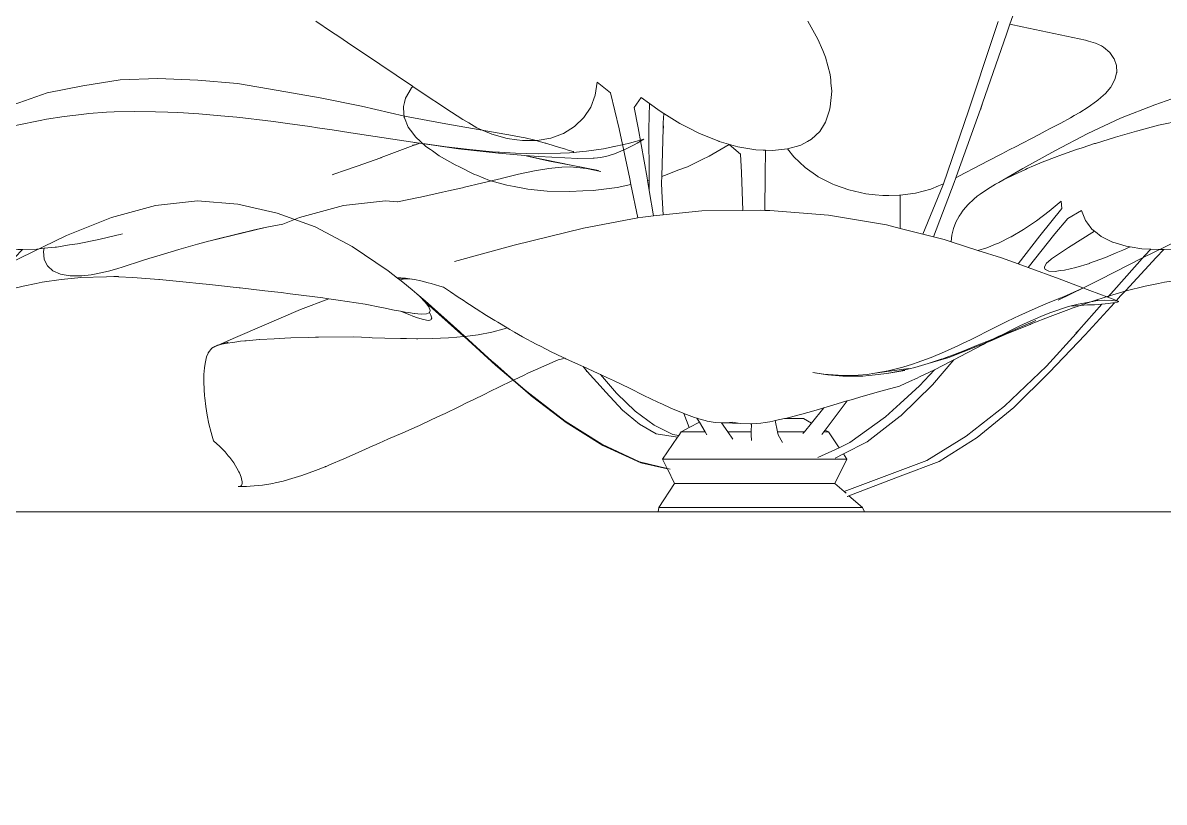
# Model space of a CAD drawing. Header units: inches. Extents: x 249 to 1192, y -18 to 440.
# Drawn here: x 596.582 to 597.098, y 264.217 to 264.569 of the extents above; entities that cross this region are included whole.
import ezdxf

# ---------------------------------------------------------------- set-up
doc = ezdxf.new("R2010")
doc.units = ezdxf.units.IN
doc.header["$MEASUREMENT"] = 0
doc.layers.add('DINDING', color=6, linetype='Continuous', lineweight=0)
doc.layers.add('VEGETASI', color=60, linetype='Continuous', lineweight=0)
doc.layers.add('KOLOM', color=5, linetype='Continuous')

# ---------------------------------------------------------------- blocks, each defined once
blk = doc.blocks.new('tanaman')
for p, q in [((585.52154, 360.07924), (585.5113, 360.05032)), ((585.19809, 360.05162), (585.20513, 360.04684)), ((585.20513, 360.04684), (585.20839, 360.04468)), ((585.42461, 360.04355), (585.42006, 360.05159)), ((585.50374, 360.04479), (585.50598, 360.05149)), ((585.5113, 360.05032), (585.50968, 360.04575)), ((585.5113, 360.05032), (585.51686, 360.04908)), ((585.51686, 360.04908), (585.54546, 360.043)), ((585.20839, 360.04468), (585.21228, 360.04201)), ((585.21228, 360.04201), (585.22684, 360.03219)), ((585.42685, 360.03837), (585.42461, 360.04355)), ((585.49266, 360.01114), (585.50374, 360.04479)), ((585.50968, 360.04575), (585.49891, 360.01469)), ((585.54546, 360.043), (585.54676, 360.04269)), ((585.54676, 360.04269), (585.54992, 360.0417)), ((585.54992, 360.0417), (585.55255, 360.04044)), ((585.42803, 360.03543), (585.42685, 360.03837)), ((585.55255, 360.04044), (585.55356, 360.03986)), ((585.55356, 360.03986), (585.55636, 360.03748)), ((585.55636, 360.03748), (585.55819, 360.03479)), ((585.22684, 360.03219), (585.22929, 360.03058)), ((585.43011, 360.02757), (585.42803, 360.03543)), ((585.55819, 360.03479), (585.5583, 360.03461)), ((585.5583, 360.03461), (585.55935, 360.03157)), ((585.55935, 360.03157), (585.55949, 360.02847)), ((585.22929, 360.03058), (585.23002, 360.03009)), ((585.23002, 360.03009), (585.23423, 360.02722)), ((585.23423, 360.02722), (585.24168, 360.02222)), ((585.4304, 360.025), (585.43011, 360.02757)), ((585.55893, 360.0263), (585.5587, 360.02534)), ((585.55945, 360.02834), (585.55893, 360.0263)), ((585.55949, 360.02847), (585.55945, 360.02834)), ((585.23856, 360.01694), (585.24101, 360.02125)), ((585.24101, 360.02125), (585.24112, 360.02138)), ((585.24112, 360.02138), (585.24182, 360.02212)), ((585.24168, 360.02222), (585.24182, 360.02212)), ((585.24182, 360.02212), (585.24918, 360.01721)), ((585.32415, 360.01826), (585.32507, 360.02412)), ((585.32507, 360.02412), (585.33103, 360.01935)), ((585.43052, 360.02383), (585.4304, 360.025)), ((585.43084, 360.02004), (585.43052, 360.02383)), ((585.55677, 360.02191), (585.55442, 360.01904)), ((585.55701, 360.02219), (585.55677, 360.02191)), ((585.5587, 360.02534), (585.55701, 360.02219)), ((585.60808, 360.02251), (585.59197, 360.01924)), ((585.62479, 360.0252), (585.60808, 360.02251)), ((585.64188, 360.02582), (585.62479, 360.0252)), ((585.65988, 360.025), (585.64188, 360.02582)), ((585.67776, 360.02346), (585.65988, 360.025)), ((585.69622, 360.02034), (585.67776, 360.02346)), ((585.23804, 360.01486), (585.23856, 360.01694)), ((585.24918, 360.01721), (585.25381, 360.01418)), ((585.32209, 360.01285), (585.32415, 360.01826)), ((585.3349, 360.00307), (585.33103, 360.01935)), ((585.34485, 360.01723), (585.34177, 360.01268)), ((585.34485, 360.01723), (585.34856, 360.01451)), ((585.4302, 360.01289), (585.43084, 360.02004)), ((585.55094, 360.01591), (585.55033, 360.0155)), ((585.55237, 360.01724), (585.55094, 360.01591)), ((585.55442, 360.01904), (585.55237, 360.01724)), ((585.59197, 360.01924), (585.57662, 360.01391)), ((585.71513, 360.01705), (585.69622, 360.02034)), ((585.73386, 360.0132), (585.71513, 360.01705)), ((585.23753, 360.01257), (585.23765, 360.01313)), ((585.23793, 360.00817), (585.23753, 360.01257)), ((585.23765, 360.01313), (585.23804, 360.01486)), ((585.25381, 360.01418), (585.25673, 360.01221)), ((585.25673, 360.01221), (585.26433, 360.00724)), ((585.31895, 360.00807), (585.32209, 360.01285)), ((585.34177, 360.01268), (585.34354, 360.00353)), ((585.34837, 360.00301), (585.34856, 360.01451)), ((585.34856, 360.01451), (585.35344, 360.01094)), ((585.35344, 360.01094), (585.35502, 360.00997)), ((585.42807, 360.00597), (585.42978, 360.01143)), ((585.42978, 360.01143), (585.4302, 360.01289)), ((585.48126, 359.9782), (585.49266, 360.01114)), ((585.49796, 360.01196), (585.4877, 359.98353)), ((585.49891, 360.01469), (585.49796, 360.01196)), ((585.49816, 360.01199), (585.49796, 360.01196)), ((585.49891, 360.01469), (585.49816, 360.01199)), ((585.54659, 360.01281), (585.54279, 360.01045)), ((585.55033, 360.0155), (585.54659, 360.01281)), ((585.57662, 360.01391), (585.56114, 360.00784)), ((585.62209, 360.01076), (585.61872, 360.01057)), ((585.63138, 360.01089), (585.62209, 360.01076)), ((585.64087, 360.01075), (585.63138, 360.01089)), ((585.64633, 360.01057), (585.64087, 360.01075)), ((585.75319, 360.00877), (585.73386, 360.0132)), ((585.238, 360.00801), (585.23793, 360.00817)), ((585.23977, 360.00377), (585.238, 360.00801)), ((585.26433, 360.00724), (585.26704, 360.0057)), ((585.26704, 360.0057), (585.27076, 360.00355)), ((585.31483, 360.00406), (585.31895, 360.00807)), ((585.35482, 360.0057), (585.35473, 360.00336)), ((585.35502, 360.00997), (585.35482, 360.0057)), ((585.35482, 360.0057), (585.35497, 360.00338)), ((585.35502, 360.00997), (585.3563, 360.00919)), ((585.3563, 360.00919), (585.36224, 360.00546)), ((585.42767, 360.0053), (585.42807, 360.00597)), ((585.53422, 360.00559), (585.52947, 360.0031)), ((585.53866, 360.00804), (585.53422, 360.00559)), ((585.54024, 360.00899), (585.53866, 360.00804)), ((585.54279, 360.01045), (585.54024, 360.00899)), ((585.56114, 360.00784), (585.54639, 360.00087)), ((585.58874, 360.00681), (585.57836, 360.00461)), ((585.59169, 360.00736), (585.58874, 360.00681)), ((585.59953, 360.00858), (585.59169, 360.00736)), ((585.60738, 360.00957), (585.59953, 360.00858)), ((585.61067, 360.0099), (585.60738, 360.00957)), ((585.61872, 360.01057), (585.61067, 360.0099)), ((585.65053, 360.01037), (585.64633, 360.01057)), ((585.65348, 360.01021), (585.65053, 360.01037)), ((585.66032, 360.00975), (585.65348, 360.01021)), ((585.67024, 360.00893), (585.66032, 360.00975)), ((585.67746, 360.00822), (585.67024, 360.00893)), ((585.68024, 360.00792), (585.67746, 360.00822)), ((585.69031, 360.00675), (585.68024, 360.00792)), ((585.69412, 360.00627), (585.69031, 360.00675)), ((585.70041, 360.00544), (585.69412, 360.00627)), ((585.77178, 360.00528), (585.75319, 360.00877)), ((585.24185, 360.00103), (585.23977, 360.00377)), ((585.24302, 359.9994), (585.24185, 360.00103)), ((585.27076, 360.00355), (585.27751, 360.00067)), ((585.27751, 360.00067), (585.28441, 359.99869)), ((585.30416, 359.99882), (585.30929, 360.00074)), ((585.30929, 360.00074), (585.30985, 360.00095)), ((585.30985, 360.00095), (585.31483, 360.00406)), ((585.33971, 359.9805), (585.3349, 360.00307)), ((585.34354, 360.00353), (585.3475, 359.98093)), ((585.34845, 359.97989), (585.34837, 360.00301)), ((585.35473, 360.00336), (585.35411, 359.98155)), ((585.35497, 360.00338), (585.35473, 360.00336)), ((585.36224, 360.00546), (585.36561, 360.00377)), ((585.36561, 360.00377), (585.37112, 360.00092)), ((585.37112, 360.00092), (585.37991, 359.9974)), ((585.42174, 359.9983), (585.42551, 360.00176)), ((585.42551, 360.00176), (585.42767, 360.0053)), ((585.52442, 360.00048), (585.51348, 359.99478)), ((585.52717, 360.00196), (585.52442, 360.00048)), ((585.52947, 360.0031), (585.52717, 360.00196)), ((585.54639, 360.00087), (585.53157, 359.99305)), ((585.56843, 360.002), (585.55893, 359.99925)), ((585.56899, 360.00216), (585.56843, 360.002)), ((585.57836, 360.00461), (585.56899, 360.00216)), ((585.71051, 360.00403), (585.70041, 360.00544)), ((585.71392, 360.00353), (585.71051, 360.00403)), ((585.72058, 360.00254), (585.71392, 360.00353)), ((585.72893, 360.00127), (585.72058, 360.00254)), ((585.72893, 360.00127), (585.75095, 359.99788)), ((585.80199, 360.00003), (585.77178, 360.00528)), ((585.24766, 359.99509), (585.24302, 359.9994)), ((585.28441, 359.99869), (585.28872, 359.99808)), ((585.28872, 359.99808), (585.29127, 359.9977)), ((585.29127, 359.9977), (585.29415, 359.99772)), ((585.29415, 359.99772), (585.29791, 359.99773)), ((585.29791, 359.99773), (585.30416, 359.99882)), ((585.38456, 359.99602), (585.37551, 359.99063)), ((585.37991, 359.9974), (585.38002, 359.99737)), ((585.38002, 359.99737), (585.38845, 359.99493)), ((585.38456, 359.99602), (585.38975, 359.99164)), ((585.41096, 359.99397), (585.41643, 359.99556)), ((585.41643, 359.99556), (585.41685, 359.99567)), ((585.41685, 359.99567), (585.41992, 359.99734)), ((585.41992, 359.99734), (585.42174, 359.9983)), ((585.5495, 359.99633), (585.54385, 359.99449)), ((585.54988, 359.99645), (585.5495, 359.99633)), ((585.55893, 359.99925), (585.54988, 359.99645)), ((585.75702, 359.99697), (585.75095, 359.99788)), ((585.75222, 359.9937), (585.75712, 359.99553)), ((585.75862, 359.99602), (585.75684, 359.99564)), ((585.75712, 359.99553), (585.75684, 359.99564)), ((585.76095, 359.9964), (585.75702, 359.99697)), ((585.75923, 359.99662), (585.75702, 359.99697)), ((585.75712, 359.99553), (585.75862, 359.99602)), ((585.75862, 359.99602), (585.76018, 359.99648)), ((585.76018, 359.99648), (585.75923, 359.99662)), ((585.77751, 359.99398), (585.76018, 359.99648)), ((585.76145, 359.99633), (585.76095, 359.9964)), ((585.77197, 359.99489), (585.76145, 359.99633)), ((585.80199, 360.00003), (585.80588, 359.99929)), ((585.80588, 359.99929), (585.80706, 359.99904)), ((585.80706, 359.99904), (585.81196, 359.99787)), ((585.81196, 359.99787), (585.81667, 359.99658)), ((585.81667, 359.99658), (585.81697, 359.9965)), ((585.81697, 359.9965), (585.82116, 359.99525)), ((585.85222, 359.99595), (585.84775, 359.99503)), ((585.8548, 359.99661), (585.85222, 359.99595)), ((585.85266, 359.99364), (585.85681, 359.9958)), ((585.86123, 359.99835), (585.8548, 359.99661)), ((585.85681, 359.9958), (585.85823, 359.99659)), ((585.85823, 359.99659), (585.86123, 359.99835)), ((585.24974, 359.9937), (585.24766, 359.99509)), ((585.25068, 359.99305), (585.24974, 359.9937)), ((585.25366, 359.99087), (585.25068, 359.99305)), ((585.26098, 359.98674), (585.25366, 359.99087)), ((585.37551, 359.99063), (585.37235, 359.98914)), ((585.38845, 359.99493), (585.39658, 359.99355)), ((585.38975, 359.99164), (585.39007, 359.98323)), ((585.39658, 359.99355), (585.39996, 359.99343)), ((585.39996, 359.99343), (585.40103, 359.99338)), ((585.40085, 359.98221), (585.40103, 359.99338)), ((585.40103, 359.99338), (585.40413, 359.99323)), ((585.40413, 359.99323), (585.41093, 359.99396)), ((585.41093, 359.99396), (585.41096, 359.99397)), ((585.41376, 359.99033), (585.41096, 359.99397)), ((585.4188, 359.98557), (585.41376, 359.99033)), ((585.50761, 359.99172), (585.50148, 359.98852)), ((585.51096, 359.99351), (585.50761, 359.99172)), ((585.51155, 359.99381), (585.51096, 359.99351)), ((585.51348, 359.99478), (585.51155, 359.99381)), ((585.53157, 359.99305), (585.51716, 359.98515)), ((585.53262, 359.99052), (585.52589, 359.98792)), ((585.53331, 359.99077), (585.53262, 359.99052)), ((585.54132, 359.99362), (585.53331, 359.99077)), ((585.54385, 359.99449), (585.54132, 359.99362)), ((585.74273, 359.99009), (585.75222, 359.9937)), ((585.78249, 359.99365), (585.77197, 359.99489)), ((585.79555, 359.992), (585.77751, 359.99398)), ((585.77751, 359.99398), (585.79295, 359.99267)), ((585.79295, 359.99267), (585.78249, 359.99365)), ((585.79547, 359.99248), (585.79295, 359.99267)), ((585.79578, 359.99244), (585.79547, 359.99248)), ((585.79611, 359.99244), (585.79547, 359.99248)), ((585.80747, 359.99101), (585.79555, 359.992)), ((585.79611, 359.99244), (585.79578, 359.99244)), ((585.80331, 359.99202), (585.79611, 359.99244)), ((585.81353, 359.99178), (585.80331, 359.99202)), ((585.80747, 359.99101), (585.80925, 359.9906)), ((585.81381, 359.99048), (585.80747, 359.99101)), ((585.80925, 359.9906), (585.82922, 359.98644)), ((585.80925, 359.9906), (585.81867, 359.98848)), ((585.82357, 359.99199), (585.81353, 359.99178)), ((585.83141, 359.9897), (585.81381, 359.99048)), ((585.82116, 359.99525), (585.82483, 359.99412)), ((585.82761, 359.99224), (585.82357, 359.99199)), ((585.82483, 359.99412), (585.82541, 359.99394)), ((585.82541, 359.99394), (585.82711, 359.99341)), ((585.82711, 359.99341), (585.82938, 359.99272)), ((585.82956, 359.9924), (585.82761, 359.99224)), ((585.82938, 359.99272), (585.82956, 359.9924)), ((585.83338, 359.99273), (585.82956, 359.9924)), ((585.83534, 359.99295), (585.83338, 359.99273)), ((585.84294, 359.99404), (585.83534, 359.99295)), ((585.83883, 359.98978), (585.84182, 359.99011)), ((585.84182, 359.99011), (585.84514, 359.99083)), ((585.84775, 359.99503), (585.84294, 359.99404)), ((585.84514, 359.99083), (585.84607, 359.99108)), ((585.84607, 359.99108), (585.8475, 359.99153)), ((585.8475, 359.99153), (585.84877, 359.99199)), ((585.84775, 359.99503), (585.84766, 359.99509)), ((585.84877, 359.99199), (585.85089, 359.99289)), ((585.85089, 359.99289), (585.85266, 359.99364)), ((585.26286, 359.9859), (585.26098, 359.98674)), ((585.26959, 359.98246), (585.26286, 359.9859)), ((585.36575, 359.98591), (585.36187, 359.98444)), ((585.37235, 359.98914), (585.36575, 359.98591)), ((585.42457, 359.98154), (585.4188, 359.98557)), ((585.4951, 359.98522), (585.49105, 359.98318)), ((585.50148, 359.98852), (585.4951, 359.98522)), ((585.51716, 359.98515), (585.50631, 359.97884)), ((585.5191, 359.98509), (585.51824, 359.98472)), ((585.52189, 359.9863), (585.5191, 359.98509)), ((585.52589, 359.98792), (585.52189, 359.9863)), ((585.72614, 359.98421), (585.73183, 359.98609)), ((585.73183, 359.98609), (585.74246, 359.98998)), ((585.74246, 359.98998), (585.74273, 359.99009)), ((585.81836, 359.98509), (585.8136, 359.9844)), ((585.82252, 359.98556), (585.81836, 359.98509)), ((585.81867, 359.98848), (585.82922, 359.98644)), ((585.82427, 359.98566), (585.82252, 359.98556)), ((585.82795, 359.9858), (585.82427, 359.98566)), ((585.82951, 359.98577), (585.82795, 359.9858)), ((585.82922, 359.98644), (585.84073, 359.98422)), ((585.83526, 359.98513), (585.82951, 359.98577)), ((585.83833, 359.98976), (585.83141, 359.9897)), ((585.84073, 359.98422), (585.83526, 359.98513)), ((585.84173, 359.98383), (585.83526, 359.98513)), ((585.83833, 359.98976), (585.83883, 359.98978)), ((585.2707, 359.98205), (585.26959, 359.98246)), ((585.27635, 359.97975), (585.2707, 359.98205)), ((585.34026, 359.97787), (585.33971, 359.9805)), ((585.3475, 359.98093), (585.34771, 359.97967)), ((585.34845, 359.97989), (585.34771, 359.97967)), ((585.34847, 359.97511), (585.34845, 359.97989)), ((585.35411, 359.98155), (585.35403, 359.97878)), ((585.35546, 359.98195), (585.35411, 359.98155)), ((585.36187, 359.98444), (585.35546, 359.98195)), ((585.39007, 359.98323), (585.39075, 359.96614)), ((585.40067, 359.96618), (585.40085, 359.98221)), ((585.42474, 359.98142), (585.42457, 359.98154)), ((585.43141, 359.978), (585.42474, 359.98142)), ((585.4868, 359.98097), (585.48606, 359.97886)), ((585.4877, 359.98353), (585.4868, 359.98097)), ((585.48847, 359.98182), (585.4868, 359.98097)), ((585.49105, 359.98318), (585.48847, 359.98182)), ((585.50875, 359.98016), (585.50631, 359.97884)), ((585.51299, 359.98229), (585.50875, 359.98016)), ((585.51824, 359.98472), (585.51299, 359.98229)), ((585.72056, 359.98223), (585.72174, 359.98266)), ((585.72174, 359.98266), (585.72614, 359.98421)), ((585.79694, 359.98063), (585.78862, 359.97857)), ((585.79737, 359.98075), (585.79694, 359.98063)), ((585.80466, 359.98254), (585.79737, 359.98075)), ((585.81181, 359.98404), (585.80466, 359.98254)), ((585.8136, 359.9844), (585.81181, 359.98404)), ((585.28418, 359.97754), (585.27635, 359.97975)), ((585.28749, 359.97697), (585.28418, 359.97754)), ((585.29295, 359.97589), (585.28749, 359.97697)), ((585.29364, 359.97584), (585.29295, 359.97589)), ((585.3025, 359.97491), (585.29364, 359.97584)), ((585.31265, 359.97465), (585.3025, 359.97491)), ((585.3185, 359.97498), (585.31265, 359.97465)), ((585.32321, 359.97518), (585.3185, 359.97498)), ((585.334, 359.97656), (585.32321, 359.97518)), ((585.34026, 359.97787), (585.334, 359.97656)), ((585.34338, 359.96279), (585.34026, 359.97787)), ((585.34771, 359.97967), (585.34847, 359.97511)), ((585.34847, 359.97511), (585.35039, 359.96369)), ((585.35403, 359.97878), (585.35413, 359.97469)), ((585.35413, 359.97469), (585.35473, 359.96414)), ((585.43213, 359.97775), (585.43141, 359.978)), ((585.43862, 359.97541), (585.43213, 359.97775)), ((585.44618, 359.97371), (585.43862, 359.97541)), ((585.47553, 359.97583), (585.46874, 359.97403)), ((585.47201, 359.95543), (585.48101, 359.97748)), ((585.47906, 359.97731), (585.47553, 359.97583)), ((585.48606, 359.97886), (585.47676, 359.95423)), ((585.48126, 359.9782), (585.47906, 359.97731)), ((585.48101, 359.97748), (585.48126, 359.9782)), ((585.5012, 359.9758), (585.49791, 359.97357)), ((585.50482, 359.97799), (585.5012, 359.9758)), ((585.50631, 359.97884), (585.50482, 359.97799)), ((585.77309, 359.97501), (585.7703, 359.97435)), ((585.77931, 359.97638), (585.77309, 359.97501)), ((585.77972, 359.97647), (585.77931, 359.97638)), ((585.78862, 359.97857), (585.77972, 359.97647)), ((585.12561, 359.96843), (585.14464, 359.97049)), ((585.14464, 359.97049), (585.16289, 359.96898)), ((585.45054, 359.97327), (585.44618, 359.97371)), ((585.45386, 359.97292), (585.45054, 359.97327)), ((585.45668, 359.97298), (585.45386, 359.97292)), ((585.46145, 359.97304), (585.45668, 359.97298)), ((585.46177, 359.97308), (585.46145, 359.97304)), ((585.46874, 359.97403), (585.46177, 359.97308)), ((585.46177, 359.97308), (585.46177, 359.95802)), ((585.49497, 359.97125), (585.4924, 359.9688)), ((585.49656, 359.97255), (585.49497, 359.97125)), ((585.49791, 359.97357), (585.49656, 359.97255)), ((585.529, 359.96583), (585.53446, 359.97038)), ((585.53446, 359.97038), (585.53477, 359.96709)), ((585.72561, 359.96843), (585.74464, 359.97049)), ((585.74464, 359.97049), (585.74989, 359.97005)), ((585.7501, 359.97009), (585.74989, 359.97005)), ((585.75946, 359.97204), (585.7501, 359.97009)), ((585.76041, 359.97222), (585.75946, 359.97204)), ((585.7703, 359.97435), (585.76041, 359.97222)), ((585.10585, 359.96305), (585.12561, 359.96843)), ((585.16289, 359.96898), (585.18058, 359.96495)), ((585.18058, 359.96495), (585.19779, 359.95871)), ((585.37217, 359.96593), (585.35473, 359.96414)), ((585.39075, 359.96614), (585.37217, 359.96593)), ((585.39863, 359.96623), (585.39075, 359.96614)), ((585.39863, 359.96623), (585.40067, 359.96618)), ((585.40067, 359.96618), (585.403, 359.96612)), ((585.42933, 359.96407), (585.403, 359.96612)), ((585.48941, 359.96513), (585.48837, 359.96357)), ((585.48959, 359.96539), (585.48941, 359.96513)), ((585.4902, 359.96624), (585.48959, 359.96539)), ((585.4924, 359.9688), (585.4902, 359.96624)), ((585.52328, 359.96153), (585.529, 359.96583)), ((585.52475, 359.95475), (585.53477, 359.96709)), ((585.54354, 359.96615), (585.5374, 359.96253)), ((585.54354, 359.96615), (585.54533, 359.96167)), ((585.70585, 359.96305), (585.72561, 359.96843)), ((585.08549, 359.95492), (585.10585, 359.96305)), ((585.34338, 359.96279), (585.31882, 359.95823)), ((585.34556, 359.96319), (585.34338, 359.96279)), ((585.35039, 359.96369), (585.34556, 359.96319)), ((585.35473, 359.96414), (585.35039, 359.96369)), ((585.45552, 359.95961), (585.42933, 359.96407)), ((585.46177, 359.95802), (585.45552, 359.95961)), ((585.48692, 359.96081), (585.48584, 359.95797)), ((585.48837, 359.96357), (585.48692, 359.96081)), ((585.51744, 359.95761), (585.52328, 359.96153)), ((585.5374, 359.96253), (585.53155, 359.95556)), ((585.54533, 359.96167), (585.54628, 359.96042)), ((585.54628, 359.96042), (585.54832, 359.95774)), ((585.6942, 359.95921), (585.69027, 359.9584)), ((585.69826, 359.96002), (585.6942, 359.95921)), ((585.69826, 359.96002), (585.70585, 359.96305)), ((585.06469, 359.9448), (585.08549, 359.95492)), ((585.19779, 359.95871), (585.21444, 359.94992)), ((585.28755, 359.9505), (585.31882, 359.95823)), ((585.47201, 359.95543), (585.46177, 359.95802)), ((585.47676, 359.95423), (585.47201, 359.95543)), ((585.48158, 359.95301), (585.47676, 359.95423)), ((585.48513, 359.95505), (585.48479, 359.95209)), ((585.4854, 359.95622), (585.48513, 359.95505)), ((585.48584, 359.95797), (585.4854, 359.95622)), ((585.50608, 359.9514), (585.51165, 359.9542)), ((585.51165, 359.9542), (585.51181, 359.9543)), ((585.51181, 359.9543), (585.51744, 359.95761)), ((585.51505, 359.94201), (585.52475, 359.95475)), ((585.53155, 359.95556), (585.51946, 359.94041)), ((585.53773, 359.94939), (585.54943, 359.95686)), ((585.54832, 359.95774), (585.54943, 359.95686)), ((585.54943, 359.95686), (585.54987, 359.95652)), ((585.54987, 359.95652), (585.55244, 359.95445)), ((585.55244, 359.95445), (585.55764, 359.95186)), ((585.6152, 359.95302), (585.62329, 359.95501)), ((585.62329, 359.95501), (585.62489, 359.95538)), ((585.62489, 359.95538), (585.62592, 359.95565)), ((585.66552, 359.95247), (585.69027, 359.9584)), ((585.67694, 359.95534), (585.66834, 359.95319)), ((585.68556, 359.95735), (585.67694, 359.95534)), ((585.69027, 359.9584), (585.68556, 359.95735)), ((585.21444, 359.94992), (585.23061, 359.9389)), ((585.28755, 359.9505), (585.26067, 359.94311)), ((585.48481, 359.95198), (585.48158, 359.95301)), ((585.48479, 359.95209), (585.48481, 359.95198)), ((585.49687, 359.94813), (585.48481, 359.95198)), ((585.49687, 359.94813), (585.50087, 359.9493)), ((585.50087, 359.9493), (585.50556, 359.9512)), ((585.50556, 359.9512), (585.50608, 359.9514)), ((585.53007, 359.9443), (585.53773, 359.94939)), ((585.55764, 359.95186), (585.55772, 359.95184)), ((585.55772, 359.95184), (585.56382, 359.95001)), ((585.56557, 359.94973), (585.5622, 359.94816)), ((585.56382, 359.95001), (585.56557, 359.94973)), ((585.56557, 359.94973), (585.57088, 359.94889)), ((585.58719, 359.94875), (585.59061, 359.94909)), ((585.5903, 359.94757), (585.59061, 359.94909)), ((585.59061, 359.94909), (585.59555, 359.94958)), ((585.59555, 359.94958), (585.5962, 359.94964)), ((585.5962, 359.94964), (585.60203, 359.95058)), ((585.60203, 359.95058), (585.60559, 359.95108)), ((585.60559, 359.95108), (585.6152, 359.95302)), ((585.65979, 359.9509), (585.65129, 359.94849)), ((585.66467, 359.95225), (585.65979, 359.9509)), ((585.66552, 359.95247), (585.66467, 359.95225)), ((585.66834, 359.95319), (585.66552, 359.95247)), ((585.06469, 359.9448), (585.04555, 359.93495)), ((585.50755, 359.94473), (585.49687, 359.94813)), ((585.51505, 359.94201), (585.50755, 359.94473)), ((585.5278, 359.94229), (585.52969, 359.944)), ((585.52969, 359.944), (585.53007, 359.9443)), ((585.55435, 359.94489), (585.54726, 359.94229)), ((585.55923, 359.94696), (585.55435, 359.94489)), ((585.57221, 359.94587), (585.55814, 359.93006)), ((585.5622, 359.94816), (585.55923, 359.94696)), ((585.56354, 359.93006), (585.57728, 359.94496)), ((585.57088, 359.94889), (585.57436, 359.94874)), ((585.57487, 359.94871), (585.57221, 359.94587)), ((585.57436, 359.94874), (585.57487, 359.94871)), ((585.57487, 359.94871), (585.57871, 359.94848)), ((585.57728, 359.94496), (585.58081, 359.94855)), ((585.57871, 359.94848), (585.58081, 359.94855)), ((585.58081, 359.94855), (585.58719, 359.94875)), ((585.5906, 359.94417), (585.5903, 359.94757)), ((585.5906, 359.94408), (585.5906, 359.94417)), ((585.59201, 359.94117), (585.5906, 359.94408)), ((585.63774, 359.9444), (585.63449, 359.94335)), ((585.64286, 359.94597), (585.63774, 359.9444)), ((585.65129, 359.94849), (585.64286, 359.94597)), ((585.23061, 359.9389), (585.23488, 359.93564)), ((585.51946, 359.94041), (585.51505, 359.94201)), ((585.53345, 359.93533), (585.51946, 359.94041)), ((585.52683, 359.94065), (585.5278, 359.94229)), ((585.52696, 359.94025), (585.52683, 359.94065)), ((585.52719, 359.93946), (585.52696, 359.94025)), ((585.5273, 359.93943), (585.52719, 359.93946)), ((585.52884, 359.93878), (585.5273, 359.93943)), ((585.53175, 359.93867), (585.52884, 359.93878)), ((585.53401, 359.93899), (585.53175, 359.93867)), ((585.53585, 359.93919), (585.53401, 359.93899)), ((585.54106, 359.94039), (585.53585, 359.93919)), ((585.54719, 359.94227), (585.54106, 359.94039)), ((585.54726, 359.94229), (585.54719, 359.94227)), ((585.59226, 359.94095), (585.59201, 359.94117)), ((585.59449, 359.93894), (585.59226, 359.94095)), ((585.59796, 359.93743), (585.59449, 359.93894)), ((585.6196, 359.9387), (585.6133, 359.93734)), ((585.62343, 359.93985), (585.6196, 359.9387)), ((585.62622, 359.94065), (585.62343, 359.93985)), ((585.63449, 359.94335), (585.62622, 359.94065)), ((585.04555, 359.93495), (585.0383, 359.93142)), ((585.07454, 359.93374), (585.07187, 359.93325)), ((585.08315, 359.93504), (585.07454, 359.93374)), ((585.09055, 359.93578), (585.08315, 359.93504)), ((585.09172, 359.93585), (585.09055, 359.93578)), ((585.10353, 359.93625), (585.09172, 359.93585)), ((585.10693, 359.93628), (585.10353, 359.93625)), ((585.10693, 359.93628), (585.10897, 359.93636)), ((585.10892, 359.93625), (585.10693, 359.93628)), ((585.10892, 359.93625), (585.10693, 359.93628)), ((585.10892, 359.93625), (585.10693, 359.93628)), ((585.10892, 359.93625), (585.10693, 359.93628)), ((585.10892, 359.93625), (585.10693, 359.93628)), ((585.10892, 359.93625), (585.10897, 359.93636)), ((585.11546, 359.93593), (585.10892, 359.93625)), ((585.1271, 359.93498), (585.11546, 359.93593)), ((585.12743, 359.93494), (585.1271, 359.93498)), ((585.13945, 359.93378), (585.12743, 359.93494)), ((585.1454, 359.93324), (585.13945, 359.93378)), ((585.23475, 359.93561), (585.23478, 359.93561)), ((585.23488, 359.93564), (585.23478, 359.93561)), ((585.23478, 359.93561), (585.23494, 359.9356)), ((585.23506, 359.93568), (585.23488, 359.93564)), ((585.23494, 359.9356), (585.23587, 359.93489)), ((585.23494, 359.9356), (585.23518, 359.93558)), ((585.23629, 359.93572), (585.23506, 359.93568)), ((585.23518, 359.93558), (585.23536, 359.93552)), ((585.23536, 359.93552), (585.2369, 359.9354)), ((585.23587, 359.93489), (585.23818, 359.93533)), ((585.23587, 359.93489), (585.23728, 359.93382)), ((585.23642, 359.93573), (585.23629, 359.93572)), ((585.23844, 359.93564), (585.23642, 359.93573)), ((585.2369, 359.9354), (585.23713, 359.9354)), ((585.23713, 359.9354), (585.23818, 359.93533)), ((585.23728, 359.93382), (585.2415, 359.93038)), ((585.23818, 359.93533), (585.23936, 359.93526)), ((585.24133, 359.93519), (585.23844, 359.93564)), ((585.23936, 359.93526), (585.24133, 359.93519)), ((585.24133, 359.93519), (585.24147, 359.9352)), ((585.24255, 359.93503), (585.24147, 359.9352)), ((585.24538, 359.93435), (585.24255, 359.93503)), ((585.24873, 359.93354), (585.24538, 359.93435)), ((585.25012, 359.93311), (585.24873, 359.93354)), ((585.54733, 359.93006), (585.53345, 359.93533)), ((585.60044, 359.93701), (585.59796, 359.93743)), ((585.60233, 359.93667), (585.60044, 359.93701)), ((585.60425, 359.93667), (585.60233, 359.93667)), ((585.60749, 359.93665), (585.60425, 359.93667)), ((585.61177, 359.93716), (585.60749, 359.93665)), ((585.6133, 359.93734), (585.61177, 359.93716)), ((585.0383, 359.93142), (585.02654, 359.92569)), ((585.0383, 359.93142), (585.02897, 359.9271)), ((585.0528, 359.92858), (585.04864, 359.92732)), ((585.05727, 359.92983), (585.0528, 359.92858)), ((585.06591, 359.93199), (585.05727, 359.92983)), ((585.07187, 359.93325), (585.06591, 359.93199)), ((585.15002, 359.93272), (585.1454, 359.93324)), ((585.15146, 359.93255), (585.15002, 359.93272)), ((585.16336, 359.93126), (585.15146, 359.93255)), ((585.16381, 359.93122), (585.16336, 359.93126)), ((585.17507, 359.92991), (585.16381, 359.93122)), ((585.18244, 359.92909), (585.17507, 359.92991)), ((585.1865, 359.92852), (585.18244, 359.92909)), ((585.19755, 359.92709), (585.1865, 359.92852)), ((585.2415, 359.93038), (585.2426, 359.92941)), ((585.2426, 359.92941), (585.24358, 359.92851)), ((585.24358, 359.92851), (585.24734, 359.92534)), ((585.24358, 359.92851), (585.24489, 359.92732)), ((585.25405, 359.93202), (585.25012, 359.93311)), ((585.25568, 359.93148), (585.25405, 359.93202)), ((585.25876, 359.92937), (585.25568, 359.93148)), ((585.26225, 359.92702), (585.25876, 359.92937)), ((585.55543, 359.92698), (585.54733, 359.93006)), ((585.55666, 359.92839), (585.55543, 359.92698)), ((585.55814, 359.93006), (585.55666, 359.92839)), ((585.56122, 359.92755), (585.56354, 359.93006)), ((585.01865, 359.92294), (585.02098, 359.92392)), ((585.02098, 359.92392), (585.02734, 359.92648)), ((585.02734, 359.92648), (585.02897, 359.9271)), ((585.02897, 359.9271), (585.02839, 359.92683)), ((585.04002, 359.92451), (585.03344, 359.92219)), ((585.04219, 359.92525), (585.04002, 359.92451)), ((585.04864, 359.92732), (585.04219, 359.92525)), ((585.19104, 359.92144), (585.20386, 359.92629)), ((585.20125, 359.92665), (585.19755, 359.92709)), ((585.20291, 359.92643), (585.20125, 359.92665)), ((585.20386, 359.92629), (585.20291, 359.92643)), ((585.20815, 359.92563), (585.20386, 359.92629)), ((585.2203, 359.92383), (585.20815, 359.92563)), ((585.22761, 359.92237), (585.2203, 359.92383)), ((585.24489, 359.92732), (585.24584, 359.92636)), ((585.24584, 359.92636), (585.24635, 359.92582)), ((585.24635, 359.92582), (585.24768, 359.92475)), ((585.24635, 359.92582), (585.24694, 359.9252)), ((585.24781, 359.92448), (585.24694, 359.9252)), ((585.24694, 359.9252), (585.24739, 359.92472)), ((585.24734, 359.92534), (585.26309, 359.9113)), ((585.24739, 359.92472), (585.24898, 359.92262)), ((585.2635, 359.91051), (585.24781, 359.92448)), ((585.26445, 359.92559), (585.26225, 359.92702)), ((585.26614, 359.92444), (585.26445, 359.92559)), ((585.26744, 359.92363), (585.26614, 359.92444)), ((585.27042, 359.92167), (585.26744, 359.92363)), ((585.54141, 359.92369), (585.53831, 359.92287)), ((585.53831, 359.92287), (585.54315, 359.92318)), ((585.54215, 359.92385), (585.54141, 359.92369)), ((585.54865, 359.92506), (585.54215, 359.92385)), ((585.55273, 359.92388), (585.54243, 359.91208)), ((585.54315, 359.92318), (585.54626, 359.92347)), ((585.54522, 359.90993), (585.55844, 359.92448)), ((585.54626, 359.92347), (585.54724, 359.92353)), ((585.54724, 359.92353), (585.54941, 359.92361)), ((585.5501, 359.92532), (585.54865, 359.92506)), ((585.54941, 359.92361), (585.55273, 359.92388)), ((585.5501, 359.92532), (585.55059, 359.92556)), ((585.55095, 359.92544), (585.5501, 359.92532)), ((585.55095, 359.92544), (585.55059, 359.92556)), ((585.55376, 359.92558), (585.55095, 359.92544)), ((585.55273, 359.92388), (585.55431, 359.92401)), ((585.55734, 359.9255), (585.55376, 359.92558)), ((585.55431, 359.92401), (585.55555, 359.92421)), ((585.55934, 359.92548), (585.55543, 359.92698)), ((585.55555, 359.92421), (585.5578, 359.92438)), ((585.55744, 359.92549), (585.55734, 359.9255)), ((585.55969, 359.92526), (585.55744, 359.92549)), ((585.5578, 359.92438), (585.55844, 359.92448)), ((585.55844, 359.92448), (585.5598, 359.9247)), ((585.55934, 359.92548), (585.56122, 359.92755)), ((585.5601, 359.9252), (585.55934, 359.92548)), ((585.5601, 359.9252), (585.55969, 359.92526)), ((585.5598, 359.9247), (585.55987, 359.92471)), ((585.55987, 359.92471), (585.5605, 359.925)), ((585.56041, 359.92506), (585.5601, 359.9252)), ((585.5605, 359.925), (585.56041, 359.92506)), ((585.00692, 359.91768), (585.00886, 359.91859)), ((585.00886, 359.91859), (585.01481, 359.92128)), ((585.02293, 359.91825), (585.01448, 359.91494)), ((585.01481, 359.92128), (585.01865, 359.92294)), ((585.03145, 359.92147), (585.02293, 359.91825)), ((585.03344, 359.92219), (585.03145, 359.92147)), ((585.17475, 359.91432), (585.19104, 359.92144)), ((585.22856, 359.9222), (585.22761, 359.92237)), ((585.23331, 359.92118), (585.22856, 359.9222)), ((585.23331, 359.92118), (585.2362, 359.92064)), ((585.23827, 359.92025), (585.2362, 359.92064)), ((585.24041, 359.919), (585.2362, 359.92064)), ((585.23983, 359.92005), (585.23827, 359.92025)), ((585.24239, 359.9196), (585.23983, 359.92005)), ((585.24041, 359.919), (585.24186, 359.91847)), ((585.24186, 359.91847), (585.24386, 359.91769)), ((585.24263, 359.91959), (585.24239, 359.9196)), ((585.24562, 359.91931), (585.24263, 359.91959)), ((585.24792, 359.91942), (585.24562, 359.91931)), ((585.24866, 359.91976), (585.24792, 359.91942)), ((585.24925, 359.91998), (585.24866, 359.91976)), ((585.24898, 359.92262), (585.2496, 359.92104)), ((585.24927, 359.92006), (585.24925, 359.91998)), ((585.2496, 359.92104), (585.24927, 359.92006)), ((585.24996, 359.91895), (585.24927, 359.92006)), ((585.25036, 359.91756), (585.24996, 359.91895)), ((585.27509, 359.91873), (585.27042, 359.92167)), ((585.27875, 359.91651), (585.27509, 359.91873)), ((585.52525, 359.91829), (585.5191, 359.91558)), ((585.52931, 359.91994), (585.52525, 359.91829)), ((585.53114, 359.9206), (585.52931, 359.91994)), ((585.53678, 359.92247), (585.53114, 359.9206)), ((585.53831, 359.92287), (585.53678, 359.92247)), ((584.987, 359.90781), (584.99767, 359.91319)), ((584.99767, 359.91319), (584.99858, 359.91364)), ((584.9979, 359.90829), (585.0165, 359.9164)), ((584.99858, 359.91364), (585.00314, 359.91588)), ((585.00314, 359.91588), (585.00692, 359.91768)), ((585.01393, 359.91472), (585.00374, 359.91063)), ((585.01448, 359.91494), (585.01393, 359.91472)), ((585.16177, 359.90873), (585.17475, 359.91432)), ((585.24386, 359.91769), (585.24664, 359.91685)), ((585.24664, 359.91685), (585.24868, 359.91652)), ((585.24868, 359.91652), (585.24947, 359.91668)), ((585.24947, 359.91668), (585.24993, 359.91675)), ((585.24993, 359.91675), (585.25012, 359.91711)), ((585.25012, 359.91711), (585.25036, 359.91756)), ((585.28015, 359.91564), (585.27875, 359.91651)), ((585.28438, 359.91314), (585.28015, 359.91564)), ((585.28438, 359.91314), (585.28299, 359.91263)), ((585.28557, 359.91244), (585.28438, 359.91314)), ((585.51578, 359.91405), (585.51269, 359.91253)), ((585.5191, 359.91558), (585.51578, 359.91405)), ((584.9837, 359.9062), (584.987, 359.90781)), ((584.9979, 359.90829), (584.99444, 359.90692)), ((584.99588, 359.90708), (585.00374, 359.91063)), ((584.99901, 359.90874), (584.9979, 359.90829)), ((585.00374, 359.91063), (584.99901, 359.90874)), ((585.15388, 359.90533), (585.16177, 359.90873)), ((585.17253, 359.90782), (585.16656, 359.90731)), ((585.17279, 359.90785), (585.17253, 359.90782)), ((585.17926, 359.90825), (585.17279, 359.90785)), ((585.18406, 359.90853), (585.17926, 359.90825)), ((585.1867, 359.90859), (585.18406, 359.90853)), ((585.1948, 359.90884), (585.1867, 359.90859)), ((585.19783, 359.90895), (585.1948, 359.90884)), ((585.19918, 359.90898), (585.19783, 359.90895)), ((585.19918, 359.90898), (585.21484, 359.90903)), ((585.22239, 359.90874), (585.21484, 359.90903)), ((585.22351, 359.90871), (585.22239, 359.90874)), ((585.22919, 359.90846), (585.22351, 359.90871)), ((585.23626, 359.90827), (585.22919, 359.90846)), ((585.23898, 359.90829), (585.23626, 359.90827)), ((585.24348, 359.90822), (585.23898, 359.90829)), ((585.244, 359.90823), (585.24348, 359.90822)), ((585.25073, 359.90832), (585.244, 359.90823)), ((585.25787, 359.90864), (585.25073, 359.90832)), ((585.26171, 359.90898), (585.25787, 359.90864)), ((585.26479, 359.9092), (585.26171, 359.90898)), ((585.26309, 359.9113), (585.26532, 359.90927)), ((585.26493, 359.90922), (585.2635, 359.91051)), ((585.26493, 359.90922), (585.26479, 359.9092)), ((585.27915, 359.89634), (585.26493, 359.90922)), ((585.27136, 359.91004), (585.26532, 359.90927)), ((585.26532, 359.90927), (585.2775, 359.89817)), ((585.27739, 359.91116), (585.27136, 359.91004)), ((585.27746, 359.91118), (585.27739, 359.91116)), ((585.28299, 359.91263), (585.27746, 359.91118)), ((585.28776, 359.91121), (585.28557, 359.91244)), ((585.29136, 359.90916), (585.28776, 359.91121)), ((585.29751, 359.90583), (585.29136, 359.90916)), ((585.50605, 359.90918), (585.50077, 359.90646)), ((585.50772, 359.91005), (585.50605, 359.90918)), ((585.51269, 359.91253), (585.50772, 359.91005)), ((585.54117, 359.91066), (585.5278, 359.8959)), ((585.52906, 359.89292), (585.54522, 359.90993)), ((585.54243, 359.91208), (585.54102, 359.91068)), ((585.54102, 359.91068), (585.54117, 359.91066)), ((585.54243, 359.91208), (585.54117, 359.91066)), ((584.97535, 359.90234), (584.98129, 359.90504)), ((584.99588, 359.90708), (584.97728, 359.8997)), ((584.98476, 359.90306), (584.97943, 359.90099)), ((584.98129, 359.90504), (584.98156, 359.90517)), ((584.98156, 359.90517), (584.9837, 359.9062)), ((584.9898, 359.90511), (584.98476, 359.90306)), ((584.99444, 359.90692), (584.9898, 359.90511)), ((585.15111, 359.9039), (585.1495, 359.90193)), ((585.15183, 359.90438), (585.15111, 359.9039)), ((585.15183, 359.90438), (585.15225, 359.90463)), ((585.15225, 359.90463), (585.15183, 359.90438)), ((585.15225, 359.90463), (585.15183, 359.90438)), ((585.15225, 359.90463), (585.15183, 359.90438)), ((585.15225, 359.90463), (585.15183, 359.90438)), ((585.15225, 359.90463), (585.15183, 359.90438)), ((585.15225, 359.90463), (585.15248, 359.90473)), ((585.15248, 359.90473), (585.15506, 359.9056)), ((585.15365, 359.90526), (585.15248, 359.90473)), ((585.15365, 359.90526), (585.15388, 359.90533)), ((585.15388, 359.90533), (585.15846, 359.90674)), ((585.15506, 359.9056), (585.15388, 359.90533)), ((585.15699, 359.90606), (585.15506, 359.9056)), ((585.15709, 359.90607), (585.15699, 359.90606)), ((585.1614, 359.90672), (585.15709, 359.90607)), ((585.16395, 359.90708), (585.1614, 359.90672)), ((585.16594, 359.90727), (585.16395, 359.90708)), ((585.16656, 359.90731), (585.16594, 359.90727)), ((585.2997, 359.90472), (585.29751, 359.90583)), ((585.30399, 359.90251), (585.2997, 359.90472)), ((585.49917, 359.90561), (585.49206, 359.90189)), ((585.50077, 359.90646), (585.49917, 359.90561)), ((584.96132, 359.89692), (584.96289, 359.89744)), ((584.96289, 359.89744), (584.96921, 359.89978)), ((584.96796, 359.89703), (584.97728, 359.8997)), ((584.97382, 359.89896), (584.96796, 359.89703)), ((584.96921, 359.89978), (584.97535, 359.90234)), ((584.97413, 359.89907), (584.97382, 359.89896)), ((584.97556, 359.89957), (584.97413, 359.89907)), ((584.97943, 359.90099), (584.97556, 359.89957)), ((585.14817, 359.89779), (585.14804, 359.89701)), ((585.14875, 359.90007), (585.14817, 359.89779)), ((585.14939, 359.90171), (585.14875, 359.90007)), ((585.1495, 359.90193), (585.14939, 359.90171)), ((585.2775, 359.89817), (585.27878, 359.89702)), ((585.2775, 359.89817), (585.27876, 359.89705)), ((585.30232, 359.89649), (585.30735, 359.89863)), ((585.30968, 359.89976), (585.30399, 359.90251)), ((585.30735, 359.89863), (585.30936, 359.89918)), ((585.30936, 359.89918), (585.31037, 359.89942)), ((585.31037, 359.89942), (585.30968, 359.89976)), ((585.31081, 359.89921), (585.31037, 359.89942)), ((585.31795, 359.89598), (585.31081, 359.89921)), ((585.48593, 359.8987), (585.47627, 359.88742)), ((585.48473, 359.89807), (585.47717, 359.89424)), ((585.48593, 359.8987), (585.48473, 359.89807)), ((585.49206, 359.90189), (585.48593, 359.8987)), ((584.91589, 359.89296), (584.92079, 359.89228)), ((584.92047, 359.89226), (584.91589, 359.89296)), ((584.92265, 359.89197), (584.92047, 359.89226)), ((584.92079, 359.89228), (584.92276, 359.89204)), ((584.94383, 359.89263), (584.94037, 359.89214)), ((584.94921, 359.89254), (584.94267, 359.89171)), ((584.95922, 359.89478), (584.94383, 359.89263)), ((584.94383, 359.89263), (584.94983, 359.89373)), ((584.94921, 359.89254), (584.95744, 359.89396)), ((584.95562, 359.89375), (584.94921, 359.89254)), ((584.94983, 359.89373), (584.95642, 359.8954)), ((584.95681, 359.89402), (584.95562, 359.89375)), ((584.95642, 359.8954), (584.96092, 359.89679)), ((584.96188, 359.89527), (584.95681, 359.89402)), ((584.96092, 359.89679), (584.96132, 359.89692)), ((584.96092, 359.89679), (584.96132, 359.89692)), ((584.96092, 359.89679), (584.96132, 359.89692)), ((584.96092, 359.89679), (584.96132, 359.89692)), ((584.96092, 359.89679), (584.96132, 359.89692)), ((584.96092, 359.89679), (584.96128, 359.89687)), ((584.96128, 359.89687), (584.96132, 359.89692)), ((584.96796, 359.89703), (584.96188, 359.89527)), ((585.14776, 359.89513), (585.14753, 359.89213)), ((585.14804, 359.89701), (585.14776, 359.89513)), ((585.27876, 359.89705), (585.27878, 359.89702)), ((585.27878, 359.89702), (585.2873, 359.88957)), ((585.28711, 359.88948), (585.27915, 359.89634)), ((585.29173, 359.89167), (585.29406, 359.89278)), ((585.29406, 359.89278), (585.29711, 359.89416)), ((585.29711, 359.89416), (585.30232, 359.89649)), ((585.31861, 359.89568), (585.31795, 359.89598)), ((585.31861, 359.89568), (585.31985, 359.89426)), ((585.32547, 359.8926), (585.31861, 359.89568)), ((585.31985, 359.89426), (585.32053, 359.89347)), ((585.31985, 359.89426), (585.32033, 359.89349)), ((585.31985, 359.89426), (585.32033, 359.89349)), ((585.31985, 359.89426), (585.32033, 359.89349)), ((585.31985, 359.89426), (585.32033, 359.89349)), ((585.31985, 359.89426), (585.32033, 359.89349)), ((585.32033, 359.89349), (585.32053, 359.89347)), ((585.32033, 359.89349), (585.32053, 359.89347)), ((585.32033, 359.89349), (585.32053, 359.89347)), ((585.32033, 359.89349), (585.32053, 359.89347)), ((585.32033, 359.89349), (585.32053, 359.89347)), ((585.32053, 359.89347), (585.32778, 359.88544)), ((585.32654, 359.89209), (585.32547, 359.8926)), ((585.47041, 359.88689), (585.47717, 359.89424)), ((585.47717, 359.89424), (585.47048, 359.89097)), ((584.92936, 359.89138), (584.92265, 359.89197)), ((584.92276, 359.89204), (584.92959, 359.89161)), ((584.93605, 359.8913), (584.92936, 359.89138)), ((584.92959, 359.89161), (584.93501, 359.8917)), ((584.93501, 359.8917), (584.93639, 359.89178)), ((584.93839, 359.89139), (584.93605, 359.8913)), ((584.93639, 359.89178), (584.94037, 359.89214)), ((584.941, 359.89156), (584.93839, 359.89139)), ((584.94267, 359.89171), (584.941, 359.89156)), ((585.14753, 359.89213), (585.14747, 359.88884)), ((585.14747, 359.88884), (585.14758, 359.88529)), ((585.28618, 359.88903), (585.27626, 359.88422)), ((585.28618, 359.88903), (585.28711, 359.88948)), ((585.29493, 359.88275), (585.28711, 359.88948)), ((585.2873, 359.88957), (585.29005, 359.89089)), ((585.2873, 359.88957), (585.2923, 359.88521)), ((585.29005, 359.89089), (585.29173, 359.89167)), ((585.33367, 359.88368), (585.32654, 359.89209)), ((585.32963, 359.89063), (585.32654, 359.89209)), ((585.33233, 359.88936), (585.32963, 359.89063)), ((585.33267, 359.8892), (585.33233, 359.88936)), ((585.33955, 359.88586), (585.33267, 359.8892)), ((585.46603, 359.88889), (585.46177, 359.88695)), ((585.47627, 359.88742), (585.46202, 359.87338)), ((585.46943, 359.89046), (585.46603, 359.88889)), ((585.47048, 359.89097), (585.46943, 359.89046)), ((585.14758, 359.88529), (585.1478, 359.88244)), ((585.1478, 359.88244), (585.14787, 359.88156)), ((585.26867, 359.88047), (585.27464, 359.88341)), ((585.27464, 359.88341), (585.27626, 359.88422)), ((585.2923, 359.88521), (585.29458, 359.88331)), ((585.29458, 359.88331), (585.31061, 359.87096)), ((585.29527, 359.88246), (585.29493, 359.88275)), ((585.31105, 359.8704), (585.29527, 359.88246)), ((585.32778, 359.88544), (585.32887, 359.88416)), ((585.32887, 359.88416), (585.33646, 359.87604)), ((585.33384, 359.88349), (585.33367, 359.88368)), ((585.34216, 359.87555), (585.33384, 359.88349)), ((585.34611, 359.88264), (585.33955, 359.88586)), ((585.35233, 359.87964), (585.34611, 359.88264)), ((585.44499, 359.88226), (585.43964, 359.88066)), ((585.45308, 359.88457), (585.44499, 359.88226)), ((585.46147, 359.88681), (585.45308, 359.88457)), ((585.46177, 359.88695), (585.46147, 359.88681)), ((585.46177, 359.87897), (585.47041, 359.88689)), ((585.14787, 359.88156), (585.14833, 359.87768)), ((585.14833, 359.87768), (585.14896, 359.87374)), ((585.25638, 359.87451), (585.26258, 359.8775)), ((585.26258, 359.8775), (585.26637, 359.87937)), ((585.26637, 359.87937), (585.26867, 359.88047)), ((585.35375, 359.87895), (585.35233, 359.87964)), ((585.3542, 359.87889), (585.35375, 359.87895)), ((585.35411, 359.87878), (585.35375, 359.87895)), ((585.35411, 359.87878), (585.35375, 359.87895)), ((585.35411, 359.87878), (585.35375, 359.87895)), ((585.35411, 359.87878), (585.35375, 359.87895)), ((585.35411, 359.87878), (585.35375, 359.87895)), ((585.35411, 359.87878), (585.3542, 359.87889)), ((585.35821, 359.87693), (585.35411, 359.87878)), ((585.36375, 359.87459), (585.35821, 359.87693)), ((585.42178, 359.87017), (585.42729, 359.87699)), ((585.42729, 359.87699), (585.42279, 359.87566)), ((585.42982, 359.87774), (585.42729, 359.87699)), ((585.43788, 359.88016), (585.42788, 359.86694)), ((585.43723, 359.87997), (585.42982, 359.87774)), ((585.43766, 359.88009), (585.43723, 359.87997)), ((585.43788, 359.88016), (585.43766, 359.88009)), ((585.43964, 359.88066), (585.43788, 359.88016)), ((585.45517, 359.87291), (585.46177, 359.87897)), ((585.50878, 359.87784), (585.4916, 359.86421)), ((585.49651, 359.86368), (585.51305, 359.87724)), ((585.14896, 359.87374), (585.14976, 359.86978)), ((585.25009, 359.87155), (585.25425, 359.87351)), ((585.25425, 359.87351), (585.25638, 359.87451)), ((585.33646, 359.87604), (585.34405, 359.86958)), ((585.35066, 359.86915), (585.34216, 359.87555)), ((585.36416, 359.87444), (585.36375, 359.87459)), ((585.36653, 359.86809), (585.36416, 359.87444)), ((585.36893, 359.87269), (585.36416, 359.87444)), ((585.36999, 359.87234), (585.36893, 359.87269)), ((585.3709, 359.87205), (585.36999, 359.87234)), ((585.37111, 359.87052), (585.36999, 359.87234)), ((585.37376, 359.87129), (585.3709, 359.87205)), ((585.40956, 359.87214), (585.4054, 359.87124)), ((585.40996, 359.87222), (585.40956, 359.87214)), ((585.41807, 359.87214), (585.40956, 359.87214)), ((585.41616, 359.8738), (585.40996, 359.87222)), ((585.41743, 359.87413), (585.41616, 359.8738)), ((585.42279, 359.87566), (585.41743, 359.87413)), ((585.42178, 359.87017), (585.41807, 359.87214)), ((585.43905, 359.8613), (585.45517, 359.87291)), ((585.46177, 359.87319), (585.44692, 359.86164)), ((585.46202, 359.87338), (585.46177, 359.87319)), ((585.14976, 359.86978), (585.15074, 359.86587)), ((585.23729, 359.8658), (585.24372, 359.86863)), ((585.24372, 359.86863), (585.24479, 359.86912)), ((585.24479, 359.86912), (585.25009, 359.87155)), ((585.31061, 359.87096), (585.32706, 359.86056)), ((585.3276, 359.86006), (585.31105, 359.8704)), ((585.34405, 359.86958), (585.35164, 359.86523)), ((585.35916, 359.86491), (585.35066, 359.86915)), ((585.36285, 359.86614), (585.36653, 359.86809)), ((585.36653, 359.86809), (585.37111, 359.87052)), ((585.3738, 359.86614), (585.37111, 359.87052)), ((585.37466, 359.87108), (585.37376, 359.87129)), ((585.37822, 359.87046), (585.37466, 359.87108)), ((585.38112, 359.8703), (585.37822, 359.87046)), ((585.38112, 359.8703), (585.38395, 359.86614)), ((585.38231, 359.87023), (585.38112, 359.8703)), ((585.38337, 359.87027), (585.38231, 359.87023)), ((585.38982, 359.86996), (585.38231, 359.87023)), ((585.38602, 359.87049), (585.38337, 359.87027)), ((585.3886, 359.8701), (585.38602, 359.87049)), ((585.38982, 359.86996), (585.3886, 359.8701)), ((585.39412, 359.86982), (585.38982, 359.86996)), ((585.3946, 359.86985), (585.39412, 359.86982)), ((585.39455, 359.86614), (585.3946, 359.86985)), ((585.39892, 359.87017), (585.3946, 359.86985)), ((585.40079, 359.87041), (585.39892, 359.87017)), ((585.40288, 359.87074), (585.40079, 359.87041)), ((585.40421, 359.87099), (585.40288, 359.87074)), ((585.4054, 359.87124), (585.40421, 359.87099)), ((585.4054, 359.87124), (585.40646, 359.86614)), ((585.41852, 359.86614), (585.42178, 359.87017)), ((585.42788, 359.86694), (585.42728, 359.86614)), ((585.42938, 359.86614), (585.42788, 359.86694)), ((585.15074, 359.86587), (585.15123, 359.86423)), ((585.15123, 359.86423), (585.15188, 359.86207)), ((585.15188, 359.86207), (585.15463, 359.85962)), ((585.22664, 359.86109), (585.23052, 359.86284)), ((585.23052, 359.86284), (585.23729, 359.8658)), ((585.35164, 359.86523), (585.36127, 359.86381)), ((585.35454, 359.85385), (585.36127, 359.86381)), ((585.3618, 359.86459), (585.35916, 359.86491)), ((585.36127, 359.86381), (585.3618, 359.86459)), ((585.3618, 359.86459), (585.36285, 359.86614)), ((585.3738, 359.86614), (585.36285, 359.86614)), ((585.37456, 359.8649), (585.3738, 359.86614)), ((585.38395, 359.86614), (585.38616, 359.8629)), ((585.39455, 359.86614), (585.38395, 359.86614)), ((585.39453, 359.86483), (585.39455, 359.86614)), ((585.39464, 359.86231), (585.39453, 359.86483)), ((585.40646, 359.86614), (585.40673, 359.86485)), ((585.41852, 359.86614), (585.40646, 359.86614)), ((585.40673, 359.86485), (585.4087, 359.86141)), ((585.41789, 359.86537), (585.41852, 359.86614)), ((585.42728, 359.86614), (585.42639, 359.86497)), ((585.42938, 359.86614), (585.42728, 359.86614)), ((585.4342, 359.85903), (585.42938, 359.86614)), ((585.44692, 359.86164), (585.4361, 359.85622)), ((585.4916, 359.86421), (585.47374, 359.85319)), ((585.47928, 359.85279), (585.49651, 359.86368)), ((585.15463, 359.85962), (585.15707, 359.85712)), ((585.15707, 359.85712), (585.15852, 359.85538)), ((585.21065, 359.85395), (585.21719, 359.85685)), ((585.21719, 359.85685), (585.22381, 359.85983)), ((585.22381, 359.85983), (585.22413, 359.85997)), ((585.22413, 359.85997), (585.22664, 359.86109)), ((585.32706, 359.86056), (585.34405, 359.8526)), ((585.34471, 359.85223), (585.3276, 359.86006)), ((585.42464, 359.85455), (585.4342, 359.85903)), ((585.4361, 359.85622), (585.43234, 359.85434)), ((585.4342, 359.85903), (585.43905, 359.8613)), ((585.4377, 359.85385), (585.4361, 359.85622)), ((585.15852, 359.85538), (585.15906, 359.85475)), ((585.15906, 359.85475), (585.15917, 359.85462)), ((585.15917, 359.85462), (585.16095, 359.85217)), ((585.16095, 359.85217), (585.16177, 359.85084)), ((585.20269, 359.85057), (585.20422, 359.85121)), ((585.20422, 359.85121), (585.21065, 359.85395)), ((585.34405, 359.8526), (585.35664, 359.84961)), ((585.35672, 359.84945), (585.34471, 359.85223)), ((585.35664, 359.84961), (585.35454, 359.85385)), ((585.35454, 359.85385), (585.4377, 359.85385)), ((585.43228, 359.84293), (585.4377, 359.85385)), ((585.47374, 359.85319), (585.46177, 359.84871)), ((585.46177, 359.84612), (585.47928, 359.85279)), ((585.16177, 359.85084), (585.1624, 359.84983)), ((585.1624, 359.84983), (585.16329, 359.84807)), ((585.16329, 359.84807), (585.16351, 359.84768)), ((585.16351, 359.84768), (585.16427, 359.84577)), ((585.18564, 359.84459), (585.1917, 359.84646)), ((585.1917, 359.84646), (585.1979, 359.84869)), ((585.1979, 359.84869), (585.2023, 359.85041)), ((585.2023, 359.85041), (585.20269, 359.85057)), ((585.2023, 359.85041), (585.20269, 359.85057)), ((585.2023, 359.85041), (585.20269, 359.85057)), ((585.2023, 359.85041), (585.20269, 359.85057)), ((585.2023, 359.85041), (585.20269, 359.85057)), ((585.2023, 359.85041), (585.20241, 359.85053)), ((585.20241, 359.85053), (585.20269, 359.85057)), ((585.35664, 359.84961), (585.35787, 359.84932)), ((585.35672, 359.84945), (585.35687, 359.84941)), ((585.35996, 359.84293), (585.35672, 359.84945)), ((585.46177, 359.84871), (585.43645, 359.83924)), ((585.43864, 359.8373), (585.46177, 359.84612)), ((585.16292, 359.84147), (585.1668, 359.84153)), ((585.16357, 359.84152), (585.16292, 359.84147)), ((585.16387, 359.84158), (585.16357, 359.84152)), ((585.16449, 359.84202), (585.16387, 359.84158)), ((585.16427, 359.84577), (585.16469, 359.84415)), ((585.16476, 359.84289), (585.16449, 359.84202)), ((585.16469, 359.84415), (585.16471, 359.8438)), ((585.16471, 359.8438), (585.16474, 359.84329)), ((585.16474, 359.84329), (585.16476, 359.84289)), ((585.1668, 359.84153), (585.16834, 359.84159)), ((585.16834, 359.84159), (585.17395, 359.84211)), ((585.17395, 359.84211), (585.17855, 359.84288)), ((585.17855, 359.84288), (585.17971, 359.84312)), ((585.17971, 359.84312), (585.18321, 359.84393)), ((585.18321, 359.84393), (585.18564, 359.84459)), ((585.35281, 359.83195), (585.35996, 359.84293)), ((585.43228, 359.84293), (585.35996, 359.84293)), ((585.43645, 359.83924), (585.43228, 359.84293)), ((585.43735, 359.83845), (585.43645, 359.83924)), ((585.43779, 359.83705), (585.43797, 359.83705)), ((585.43797, 359.83705), (585.43864, 359.8373)), ((585.44469, 359.83195), (585.43864, 359.8373)), ((585.35246, 359.83006), (585.35281, 359.83195)), ((585.44469, 359.83195), (585.35281, 359.83195)), ((585.44564, 359.83006), (585.44469, 359.83195)), ((585.44564, 359.83006), (585.35246, 359.83006)), ((585.44564, 359.83006), (585.46177, 359.83006))]:
    blk.add_line(p, q)
for points in [[(585.50878, 359.87784), (585.5278, 359.8959)], [(585.51305, 359.87724), (585.52906, 359.89292)]]:
    blk.add_lwpolyline(points)
blk = doc.blocks.new('tampak depan')
at = {"layer": 'DINDING'}
for points in [[(685.29792, 339.02691), (685.29792, 339.17691), (681.89792, 339.17691), (681.89792, 339.02691)], [(682.24792, 339.17691), (683.94792, 339.17691)]]:
    blk.add_lwpolyline(points, dxfattribs=at)
at = {"layer": 'VEGETASI'}
for p in [(96.69139, -20.65314), (97.20654, -20.65314), (97.713, -20.65314)]:
    blk.add_blockref('tanaman', p, dxfattribs=at)

msp = doc.modelspace()

# ---------------------------------------------------------------- block references
at = {"layer": 'KOLOM'}
msp.add_blockref('tampak depan', (-85.68993, -74.82902), dxfattribs=at)

doc.saveas('drawing.dxf')
